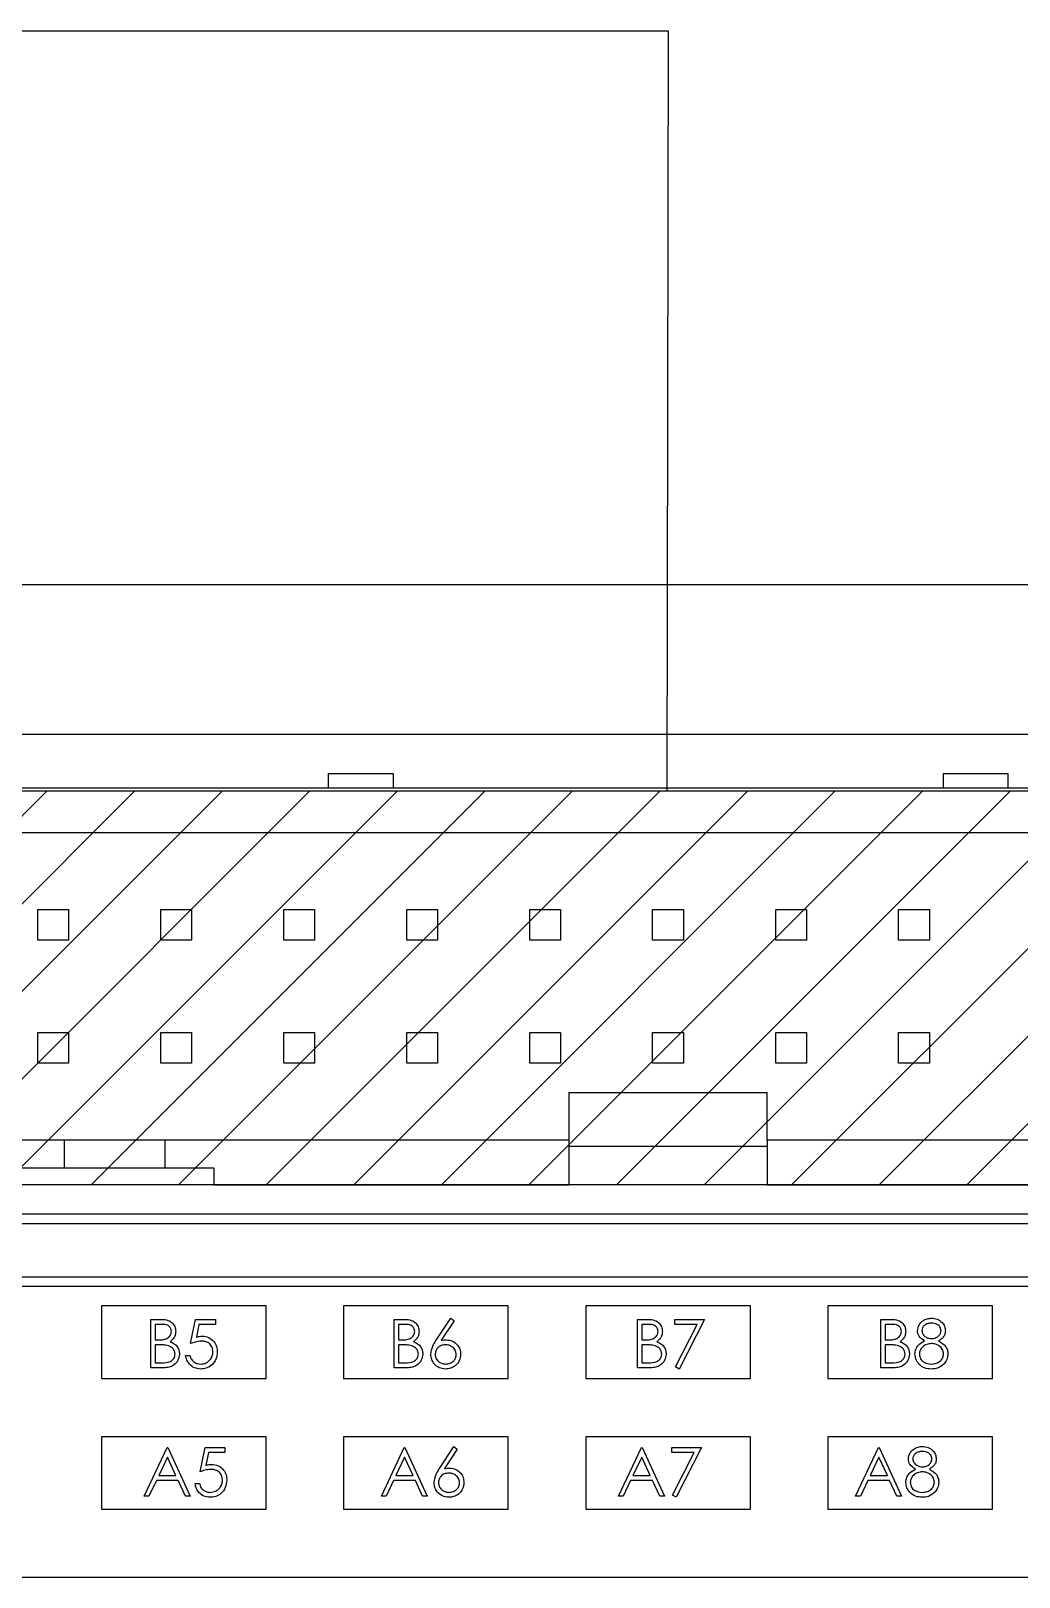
# Model space of a CAD drawing. Header units: millimetres. Extents: x 52 to 3850, y 79 to 1546.
# Drawn here: x 1462.98 to 1488.31, y 887.37 to 927.02 of the extents above; entities that cross this region are included whole.
import ezdxf

# ---------------------------------------------------------------- set-up
doc = ezdxf.new("R2010")
doc.units = ezdxf.units.MM
doc.header["$LTSCALE"] = 25
doc.layers.add('Power_12V', color=50, linetype='Continuous')
doc.layers.add('Terminal_IO', color=3, linetype='Continuous', lineweight=25)
doc.layers.add('Z_OM_OUTLINE', color=7, linetype='Continuous', lineweight=30)

msp = doc.modelspace()

# ---------------------------------------------------------------- hatches: boundary and pattern name
at = {"layer": 'Power_12V'}
h = msp.add_hatch(dxfattribs=at)
h.set_pattern_fill('ANSI31', color=3, scale=0.5)
h.set_pattern_definition([(45, (-3405, 875), (-1.122532, 1.122532), [])])
h.paths.add_polyline_path([(1446.851, 907.529), (1511.71, 907.529), (1511.71, 897.428), (1446.851, 897.428)])

# ---------------------------------------------------------------- linework, layer by layer
at = {"layer": 'Terminal_IO'}
for p, q in [((1383.08, 927.016), (1479.314, 927.016)), ((1479.314, 927.016), (1479.281, 907.529))]:
    msp.add_line(p, q, dxfattribs=at)
msp.add_lwpolyline([(1446.851, 907.529), (1511.71, 907.529), (1511.71, 897.428), (1446.851, 897.428)], close=True, dxfattribs=at)
at = {"layer": 'Z_OM_OUTLINE', "color": 7, "linetype": 'Continuous', "lineweight": 25}
for p, q in [((1440.521, 912.821), (1518.107, 912.821)), ((1512.272, 908.972), (1446.355, 908.972)), ((1470.599, 907.979), (1470.599, 907.607)), ((1470.599, 907.979), (1472.263, 907.979)), ((1472.263, 907.979), (1472.263, 907.607)), ((1486.365, 907.979), (1488.028, 907.979)), ((1486.365, 907.979), (1486.365, 907.607)), ((1488.028, 907.979), (1488.028, 907.607)), ((1458.334, 907.607), (1500.293, 907.607)), ((1458.334, 906.459), (1500.293, 906.459)), ((1463.154, 904.488), (1463.942, 904.488)), ((1463.154, 903.7), (1463.154, 904.488)), ((1463.942, 904.488), (1463.942, 903.7)), ((1466.307, 904.488), (1467.095, 904.488)), ((1466.307, 903.7), (1466.307, 904.488)), ((1467.095, 904.488), (1467.095, 903.7)), ((1469.46, 903.7), (1469.46, 904.488)), ((1469.46, 904.488), (1470.248, 904.488)), ((1470.248, 904.488), (1470.248, 903.7)), ((1472.613, 903.7), (1472.613, 904.488)), ((1472.613, 904.488), (1473.401, 904.488)), ((1473.401, 904.488), (1473.401, 903.7)), ((1475.766, 903.7), (1475.766, 904.488)), ((1475.766, 904.488), (1476.555, 904.488)), ((1476.555, 904.488), (1476.555, 903.7)), ((1478.919, 904.488), (1479.708, 904.488)), ((1478.919, 903.7), (1478.919, 904.488)), ((1479.708, 904.488), (1479.708, 903.7)), ((1482.073, 904.488), (1482.861, 904.488)), ((1482.073, 903.7), (1482.073, 904.488)), ((1482.861, 904.488), (1482.861, 903.7)), ((1485.226, 903.7), (1485.226, 904.488)), ((1485.226, 904.488), (1486.014, 904.488)), ((1486.014, 904.488), (1486.014, 903.7)), ((1463.942, 903.7), (1463.154, 903.7)), ((1467.095, 903.7), (1466.307, 903.7)), ((1470.248, 903.7), (1469.46, 903.7)), ((1473.401, 903.7), (1472.613, 903.7)), ((1476.555, 903.7), (1475.766, 903.7)), ((1479.708, 903.7), (1478.919, 903.7)), ((1482.861, 903.7), (1482.073, 903.7)), ((1486.014, 903.7), (1485.226, 903.7)), ((1463.154, 900.547), (1463.154, 901.335)), ((1463.154, 901.335), (1463.942, 901.335)), ((1463.942, 901.335), (1463.942, 900.547)), ((1466.307, 900.547), (1466.307, 901.335)), ((1466.307, 901.335), (1467.095, 901.335)), ((1467.095, 901.335), (1467.095, 900.547)), ((1469.46, 900.547), (1469.46, 901.335)), ((1469.46, 901.335), (1470.248, 901.335)), ((1470.248, 901.335), (1470.248, 900.547)), ((1472.613, 900.547), (1472.613, 901.335)), ((1472.613, 901.335), (1473.401, 901.335)), ((1473.401, 901.335), (1473.401, 900.547)), ((1475.766, 900.547), (1475.766, 901.335)), ((1475.766, 901.335), (1476.555, 901.335)), ((1476.555, 901.335), (1476.555, 900.547)), ((1478.919, 901.335), (1479.708, 901.335)), ((1478.919, 900.547), (1478.919, 901.335)), ((1479.708, 901.335), (1479.708, 900.547)), ((1482.073, 900.547), (1482.073, 901.335)), ((1482.073, 901.335), (1482.861, 901.335)), ((1482.861, 901.335), (1482.861, 900.547)), ((1485.226, 900.547), (1485.226, 901.335)), ((1485.226, 901.335), (1486.014, 901.335)), ((1486.014, 901.335), (1486.014, 900.547)), ((1463.942, 900.547), (1463.154, 900.547)), ((1467.095, 900.547), (1466.307, 900.547)), ((1470.248, 900.547), (1469.46, 900.547)), ((1473.401, 900.547), (1472.613, 900.547)), ((1476.555, 900.547), (1475.766, 900.547)), ((1479.708, 900.547), (1478.919, 900.547)), ((1482.861, 900.547), (1482.073, 900.547)), ((1486.014, 900.547), (1485.226, 900.547)), ((1476.769, 899.799), (1481.858, 899.799)), ((1476.769, 899.799), (1476.769, 898.576)), ((1481.858, 898.576), (1481.858, 899.799)), ((1463.834, 898.576), (1458.334, 898.576)), ((1463.834, 898.576), (1463.834, 897.862)), ((1466.416, 898.576), (1463.834, 898.576)), ((1466.416, 898.576), (1466.416, 897.862)), ((1476.769, 898.576), (1466.416, 898.576)), ((1476.769, 898.576), (1476.769, 897.428)), ((1476.769, 898.421), (1481.858, 898.421)), ((1481.858, 898.576), (1481.858, 897.428)), ((1495.365, 898.576), (1481.858, 898.576)), ((1462.58, 897.862), (1463.834, 897.862)), ((1463.834, 897.862), (1466.416, 897.862)), ((1466.416, 897.862), (1467.669, 897.862)), ((1467.669, 897.862), (1467.669, 897.428)), ((1467.669, 897.428), (1476.769, 897.428)), ((1481.858, 897.428), (1494.111, 897.428)), ((1435.803, 896.434), (1522.824, 896.434)), ((1446.355, 896.682), (1512.272, 896.682)), ((1438.348, 895.069), (1520.279, 895.069)), ((1520.155, 894.821), (1438.472, 894.821)), ((1469.01, 894.324), (1464.79, 894.324)), ((1464.79, 894.324), (1464.79, 892.462)), ((1466.054, 892.738), (1466.054, 893.98)), ((1466.054, 893.98), (1466.296, 893.98)), ((1467.072, 893.359), (1467.2, 893.98)), ((1467.2, 893.98), (1467.709, 893.98)), ((1467.709, 893.98), (1467.709, 893.852)), ((1469.01, 892.462), (1469.01, 894.324)), ((1475.217, 894.324), (1470.996, 894.324)), ((1470.996, 894.324), (1470.996, 892.462)), ((1472.293, 893.98), (1472.535, 893.98)), ((1472.293, 892.738), (1472.293, 893.98)), ((1473.37, 893.445), (1473.741, 894.012)), ((1473.741, 894.012), (1473.827, 893.944)), ((1475.217, 892.462), (1475.217, 894.324)), ((1481.424, 894.324), (1477.203, 894.324)), ((1477.203, 894.324), (1477.203, 892.462)), ((1478.531, 893.98), (1478.774, 893.98)), ((1478.531, 892.738), (1478.531, 893.98)), ((1479.486, 893.98), (1480.25, 893.98)), ((1479.486, 893.852), (1479.486, 893.98)), ((1480.25, 893.98), (1479.598, 892.707)), ((1481.424, 892.462), (1481.424, 894.324)), ((1483.41, 894.324), (1483.41, 892.462)), ((1487.631, 894.324), (1483.41, 894.324)), ((1484.77, 893.98), (1485.012, 893.98)), ((1484.77, 892.738), (1484.77, 893.98)), ((1487.631, 892.462), (1487.631, 894.324)), ((1466.317, 893.852), (1466.165, 893.852)), ((1466.165, 893.852), (1466.165, 893.455)), ((1467.287, 893.852), (1467.22, 893.526)), ((1467.709, 893.852), (1467.287, 893.852)), ((1472.404, 893.852), (1472.404, 893.455)), ((1472.555, 893.852), (1472.404, 893.852)), ((1473.827, 893.944), (1473.499, 893.443)), ((1478.643, 893.852), (1478.643, 893.455)), ((1478.794, 893.852), (1478.643, 893.852)), ((1480.062, 893.852), (1479.486, 893.852)), ((1479.501, 892.76), (1480.062, 893.852)), ((1484.881, 893.852), (1484.881, 893.455)), ((1485.033, 893.852), (1484.881, 893.852)), ((1466.165, 893.455), (1466.24, 893.455)), ((1466.165, 893.327), (1466.165, 892.866)), ((1466.239, 893.327), (1466.165, 893.327)), ((1472.404, 893.455), (1472.479, 893.455)), ((1472.404, 893.327), (1472.404, 892.866)), ((1472.478, 893.327), (1472.404, 893.327)), ((1478.643, 893.455), (1478.718, 893.455)), ((1478.717, 893.327), (1478.643, 893.327)), ((1478.643, 893.327), (1478.643, 892.866)), ((1484.881, 893.455), (1484.956, 893.455)), ((1484.955, 893.327), (1484.881, 893.327)), ((1484.881, 893.327), (1484.881, 892.866)), ((1466.165, 892.866), (1466.324, 892.866)), ((1466.945, 893.057), (1467.057, 893.057)), ((1472.404, 892.866), (1472.563, 892.866)), ((1478.643, 892.866), (1478.801, 892.866)), ((1484.881, 892.866), (1485.04, 892.866)), ((1464.79, 892.462), (1469.01, 892.462)), ((1466.39, 892.738), (1466.054, 892.738)), ((1470.996, 892.462), (1475.217, 892.462)), ((1472.628, 892.738), (1472.293, 892.738)), ((1477.203, 892.462), (1481.424, 892.462)), ((1478.867, 892.738), (1478.531, 892.738)), ((1479.598, 892.707), (1479.501, 892.76)), ((1483.41, 892.462), (1487.631, 892.462)), ((1485.106, 892.738), (1484.77, 892.738)), ((1469.01, 890.972), (1464.79, 890.972)), ((1464.79, 890.972), (1464.79, 889.11)), ((1469.01, 889.11), (1469.01, 890.972)), ((1475.217, 890.972), (1470.996, 890.972)), ((1470.996, 890.972), (1470.996, 889.11)), ((1475.217, 889.11), (1475.217, 890.972)), ((1481.424, 890.972), (1477.203, 890.972)), ((1477.203, 890.972), (1477.203, 889.11)), ((1481.424, 889.11), (1481.424, 890.972)), ((1487.631, 890.972), (1483.41, 890.972)), ((1483.41, 890.972), (1483.41, 889.11)), ((1487.631, 889.11), (1487.631, 890.972)), ((1465.883, 889.45), (1466.472, 890.691)), ((1466.479, 890.449), (1466.254, 889.975)), ((1466.472, 890.691), (1466.488, 890.691)), ((1466.698, 889.975), (1466.479, 890.449)), ((1466.488, 890.691), (1467.061, 889.45)), ((1467.316, 890.07), (1467.443, 890.691)), ((1467.443, 890.691), (1467.952, 890.691)), ((1467.53, 890.564), (1467.463, 890.237)), ((1467.952, 890.564), (1467.53, 890.564)), ((1467.952, 890.691), (1467.952, 890.564)), ((1471.963, 889.45), (1472.552, 890.691)), ((1472.559, 890.449), (1472.334, 889.975)), ((1472.552, 890.691), (1472.568, 890.691)), ((1472.777, 889.975), (1472.559, 890.449)), ((1472.568, 890.691), (1473.141, 889.45)), ((1473.455, 890.156), (1473.825, 890.723)), ((1473.911, 890.656), (1473.583, 890.154)), ((1473.825, 890.723), (1473.911, 890.656)), ((1478.043, 889.45), (1478.631, 890.691)), ((1478.638, 890.449), (1478.413, 889.975)), ((1478.631, 890.691), (1478.647, 890.691)), ((1478.857, 889.975), (1478.638, 890.449)), ((1478.647, 890.691), (1479.22, 889.45)), ((1479.411, 890.564), (1479.411, 890.691)), ((1479.411, 890.691), (1480.175, 890.691)), ((1479.987, 890.564), (1479.411, 890.564)), ((1479.426, 889.471), (1479.987, 890.564)), ((1480.175, 890.691), (1479.523, 889.418)), ((1484.122, 889.45), (1484.711, 890.691)), ((1484.718, 890.449), (1484.493, 889.975)), ((1484.711, 890.691), (1484.727, 890.691)), ((1484.937, 889.975), (1484.718, 890.449)), ((1484.727, 890.691), (1485.3, 889.45)), ((1466.194, 889.848), (1466.005, 889.45)), ((1466.757, 889.848), (1466.194, 889.848)), ((1466.254, 889.975), (1466.698, 889.975)), ((1466.94, 889.45), (1466.757, 889.848)), ((1467.189, 889.768), (1467.3, 889.768)), ((1472.273, 889.848), (1472.085, 889.45)), ((1472.836, 889.848), (1472.273, 889.848)), ((1472.334, 889.975), (1472.777, 889.975)), ((1473.02, 889.45), (1472.836, 889.848)), ((1478.353, 889.848), (1478.164, 889.45)), ((1478.916, 889.848), (1478.353, 889.848)), ((1478.413, 889.975), (1478.857, 889.975)), ((1479.099, 889.45), (1478.916, 889.848)), ((1484.433, 889.848), (1484.244, 889.45)), ((1484.995, 889.848), (1484.433, 889.848)), ((1484.493, 889.975), (1484.937, 889.975)), ((1485.179, 889.45), (1484.995, 889.848)), ((1466.005, 889.45), (1465.883, 889.45)), ((1467.061, 889.45), (1466.94, 889.45)), ((1472.085, 889.45), (1471.963, 889.45)), ((1473.141, 889.45), (1473.02, 889.45)), ((1478.164, 889.45), (1478.043, 889.45)), ((1479.22, 889.45), (1479.099, 889.45)), ((1479.523, 889.418), (1479.426, 889.471)), ((1484.244, 889.45), (1484.122, 889.45)), ((1485.3, 889.45), (1485.179, 889.45)), ((1464.79, 889.11), (1469.01, 889.11)), ((1470.996, 889.11), (1475.217, 889.11)), ((1477.203, 889.11), (1481.424, 889.11)), ((1483.41, 889.11), (1487.631, 889.11)), ((1437.231, 887.372), (1521.396, 887.372))]:
    msp.add_line(p, q, dxfattribs=at)
for points, knots in [([(1466.296, 893.98), (1466.349, 893.979), (1466.455, 893.976), (1466.595, 893.913), (1466.677, 893.797), (1466.686, 893.714), (1466.691, 893.672)], [0, 0, 0, 0, 0.281317, 0.559921, 0.779934, 1, 1, 1, 1]), ([(1472.535, 893.98), (1472.588, 893.979), (1472.694, 893.976), (1472.834, 893.913), (1472.915, 893.797), (1472.925, 893.714), (1472.929, 893.672)], [0, 0, 0, 0, 0.281317, 0.559921, 0.779934, 1, 1, 1, 1]), ([(1478.774, 893.98), (1478.827, 893.979), (1478.933, 893.976), (1479.073, 893.913), (1479.154, 893.797), (1479.163, 893.714), (1479.168, 893.672)], [0, 0, 0, 0, 0.281317, 0.559921, 0.779934, 1, 1, 1, 1]), ([(1485.012, 893.98), (1485.065, 893.979), (1485.171, 893.976), (1485.311, 893.913), (1485.393, 893.797), (1485.402, 893.714), (1485.407, 893.672)], [0, 0, 0, 0, 0.281317, 0.559922, 0.779934, 1, 1, 1, 1]), ([(1485.709, 893.693), (1485.718, 893.743), (1485.736, 893.842), (1485.838, 893.945), (1485.955, 894.002), (1486.034, 894.008), (1486.073, 894.012)], [0, 0, 0, 0, 0.278805, 0.558457, 0.77916, 1, 1, 1, 1]), ([(1486.073, 894.012), (1486.122, 894.006), (1486.221, 893.995), (1486.337, 893.913), (1486.411, 893.806), (1486.421, 893.728), (1486.425, 893.69)], [0, 0, 0, 0, 0.279929, 0.559623, 0.779947, 1, 1, 1, 1]), ([(1466.24, 893.455), (1466.318, 893.455), (1466.416, 893.455), (1466.512, 893.518), (1466.549, 893.561), (1466.575, 893.613), (1466.578, 893.651), (1466.579, 893.67)], [0, 0, 0, 0, 0.498609, 0.624009, 0.749402, 0.874737, 1, 1, 1, 1]), ([(1466.579, 893.67), (1466.576, 893.701), (1466.57, 893.746), (1466.531, 893.794), (1466.457, 893.847), (1466.379, 893.85), (1466.317, 893.852)], [0, 0, 0, 0, 0.249285, 0.374925, 0.500645, 1, 1, 1, 1]), ([(1466.691, 893.672), (1466.688, 893.643), (1466.684, 893.584), (1466.643, 893.485), (1466.583, 893.437), (1466.547, 893.408)], [0, 0, 0, 0, 0.280867, 0.561528, 1, 1, 1, 1]), ([(1472.479, 893.455), (1472.557, 893.455), (1472.654, 893.455), (1472.751, 893.518), (1472.788, 893.561), (1472.813, 893.613), (1472.816, 893.651), (1472.818, 893.67)], [0, 0, 0, 0, 0.498607, 0.624009, 0.749402, 0.874737, 1, 1, 1, 1]), ([(1472.818, 893.67), (1472.814, 893.701), (1472.809, 893.746), (1472.77, 893.794), (1472.695, 893.847), (1472.617, 893.85), (1472.555, 893.852)], [0, 0, 0, 0, 0.249286, 0.374925, 0.500646, 1, 1, 1, 1]), ([(1472.929, 893.672), (1472.927, 893.643), (1472.923, 893.584), (1472.882, 893.485), (1472.822, 893.437), (1472.786, 893.408)], [0, 0, 0, 0, 0.280866, 0.561527, 1, 1, 1, 1]), ([(1478.718, 893.455), (1478.796, 893.455), (1478.893, 893.455), (1478.989, 893.518), (1479.027, 893.561), (1479.052, 893.613), (1479.055, 893.651), (1479.057, 893.67)], [0, 0, 0, 0, 0.498608, 0.624009, 0.749402, 0.874737, 1, 1, 1, 1]), ([(1479.057, 893.67), (1479.053, 893.701), (1479.048, 893.746), (1479.008, 893.794), (1478.934, 893.847), (1478.856, 893.85), (1478.794, 893.852)], [0, 0, 0, 0, 0.249286, 0.374925, 0.500645, 1, 1, 1, 1]), ([(1479.168, 893.672), (1479.166, 893.643), (1479.162, 893.584), (1479.121, 893.485), (1479.061, 893.437), (1479.024, 893.408)], [0, 0, 0, 0, 0.280867, 0.561527, 1, 1, 1, 1]), ([(1484.956, 893.455), (1485.034, 893.455), (1485.132, 893.455), (1485.228, 893.518), (1485.265, 893.561), (1485.291, 893.613), (1485.294, 893.651), (1485.295, 893.67)], [0, 0, 0, 0, 0.498608, 0.62401, 0.749402, 0.874737, 1, 1, 1, 1]), ([(1485.295, 893.67), (1485.292, 893.701), (1485.286, 893.746), (1485.247, 893.794), (1485.173, 893.847), (1485.095, 893.85), (1485.033, 893.852)], [0, 0, 0, 0, 0.249286, 0.374925, 0.500646, 1, 1, 1, 1]), ([(1485.407, 893.672), (1485.405, 893.643), (1485.4, 893.584), (1485.359, 893.485), (1485.3, 893.437), (1485.263, 893.408)], [0, 0, 0, 0, 0.280866, 0.561527, 1, 1, 1, 1]), ([(1485.89, 893.43), (1485.837, 893.465), (1485.763, 893.515), (1485.715, 893.619), (1485.711, 893.668), (1485.709, 893.693)], [0, 0, 0, 0, 0.557752, 0.778932, 1, 1, 1, 1]), ([(1486.067, 893.884), (1486.034, 893.882), (1485.969, 893.878), (1485.889, 893.832), (1485.831, 893.768), (1485.824, 893.717), (1485.82, 893.691)], [0, 0, 0, 0, 0.28065, 0.560565, 0.780619, 1, 1, 1, 1]), ([(1485.82, 893.691), (1485.827, 893.658), (1485.841, 893.592), (1485.915, 893.53), (1485.992, 893.492), (1486.045, 893.488), (1486.071, 893.486)], [0, 0, 0, 0, 0.27772, 0.558224, 0.779071, 1, 1, 1, 1]), ([(1486.314, 893.694), (1486.307, 893.726), (1486.294, 893.79), (1486.202, 893.872), (1486.118, 893.88), (1486.067, 893.884)], [0, 0, 0, 0, 0.278971, 0.559919, 1, 1, 1, 1]), ([(1486.071, 893.486), (1486.104, 893.49), (1486.17, 893.497), (1486.25, 893.547), (1486.302, 893.617), (1486.31, 893.668), (1486.314, 893.694)], [0, 0, 0, 0, 0.280237, 0.560146, 0.780435, 1, 1, 1, 1]), ([(1486.425, 893.69), (1486.422, 893.659), (1486.417, 893.597), (1486.358, 893.499), (1486.29, 893.456), (1486.249, 893.43)], [0, 0, 0, 0, 0.280161, 0.560245, 1, 1, 1, 1]), ([(1466.471, 893.313), (1466.428, 893.318), (1466.351, 893.328), (1466.273, 893.327), (1466.239, 893.327)], [0, 0, 0, 0, 0.559734, 1, 1, 1, 1]), ([(1466.675, 893.091), (1466.671, 893.121), (1466.663, 893.182), (1466.592, 893.271), (1466.517, 893.297), (1466.471, 893.313)], [0, 0, 0, 0, 0.279944, 0.560429, 1, 1, 1, 1]), ([(1466.547, 893.408), (1466.584, 893.393), (1466.658, 893.363), (1466.737, 893.28), (1466.779, 893.185), (1466.784, 893.122), (1466.786, 893.091)], [0, 0, 0, 0, 0.280384, 0.559606, 0.779765, 1, 1, 1, 1]), ([(1467.346, 893.423), (1467.293, 893.417), (1467.199, 893.408), (1467.111, 893.374), (1467.072, 893.359)], [0, 0, 0, 0, 0.559417, 1, 1, 1, 1]), ([(1467.22, 893.526), (1467.247, 893.533), (1467.295, 893.547), (1467.344, 893.549), (1467.366, 893.55)], [0, 0, 0, 0, 0.560065, 1, 1, 1, 1]), ([(1467.645, 893.149), (1467.641, 893.192), (1467.632, 893.278), (1467.548, 893.371), (1467.447, 893.417), (1467.38, 893.421), (1467.346, 893.423)], [0, 0, 0, 0, 0.279539, 0.558616, 0.779045, 1, 1, 1, 1]), ([(1467.366, 893.55), (1467.426, 893.544), (1467.544, 893.531), (1467.675, 893.419), (1467.747, 893.284), (1467.754, 893.191), (1467.757, 893.144)], [0, 0, 0, 0, 0.279688, 0.559025, 0.779292, 1, 1, 1, 1]), ([(1472.71, 893.313), (1472.667, 893.318), (1472.59, 893.328), (1472.512, 893.327), (1472.478, 893.327)], [0, 0, 0, 0, 0.559735, 1, 1, 1, 1]), ([(1472.913, 893.091), (1472.91, 893.121), (1472.902, 893.182), (1472.83, 893.271), (1472.756, 893.297), (1472.71, 893.313)], [0, 0, 0, 0, 0.279943, 0.560428, 1, 1, 1, 1]), ([(1472.786, 893.408), (1472.823, 893.393), (1472.897, 893.363), (1472.975, 893.28), (1473.018, 893.185), (1473.022, 893.122), (1473.025, 893.091)], [0, 0, 0, 0, 0.280383, 0.559605, 0.779765, 1, 1, 1, 1]), ([(1473.232, 893.085), (1473.244, 893.157), (1473.265, 893.287), (1473.338, 893.397), (1473.37, 893.445)], [0, 0, 0, 0, 0.558274, 1, 1, 1, 1]), ([(1473.604, 893.327), (1473.566, 893.324), (1473.491, 893.318), (1473.404, 893.252), (1473.351, 893.169), (1473.346, 893.11), (1473.343, 893.08)], [0, 0, 0, 0, 0.280128, 0.559515, 0.779719, 1, 1, 1, 1]), ([(1473.499, 893.443), (1473.523, 893.446), (1473.565, 893.453), (1473.608, 893.454), (1473.627, 893.455)], [0, 0, 0, 0, 0.559909, 1, 1, 1, 1]), ([(1473.884, 893.08), (1473.878, 893.119), (1473.867, 893.197), (1473.785, 893.275), (1473.696, 893.321), (1473.635, 893.325), (1473.604, 893.327)], [0, 0, 0, 0, 0.278753, 0.558605, 0.779148, 1, 1, 1, 1]), ([(1473.627, 893.455), (1473.682, 893.448), (1473.79, 893.436), (1473.911, 893.336), (1473.985, 893.215), (1473.992, 893.13), (1473.996, 893.087)], [0, 0, 0, 0, 0.279639, 0.559326, 0.779527, 1, 1, 1, 1]), ([(1478.949, 893.313), (1478.906, 893.318), (1478.829, 893.328), (1478.751, 893.327), (1478.717, 893.327)], [0, 0, 0, 0, 0.559734, 1, 1, 1, 1]), ([(1479.152, 893.091), (1479.148, 893.121), (1479.141, 893.182), (1479.069, 893.271), (1478.994, 893.297), (1478.949, 893.313)], [0, 0, 0, 0, 0.279943, 0.560428, 1, 1, 1, 1]), ([(1479.024, 893.408), (1479.062, 893.393), (1479.136, 893.363), (1479.214, 893.28), (1479.257, 893.185), (1479.261, 893.122), (1479.263, 893.091)], [0, 0, 0, 0, 0.280383, 0.559605, 0.779765, 1, 1, 1, 1]), ([(1485.188, 893.313), (1485.144, 893.318), (1485.067, 893.328), (1484.99, 893.327), (1484.955, 893.327)], [0, 0, 0, 0, 0.559735, 1, 1, 1, 1]), ([(1485.391, 893.091), (1485.387, 893.121), (1485.38, 893.182), (1485.308, 893.271), (1485.233, 893.297), (1485.188, 893.313)], [0, 0, 0, 0, 0.279943, 0.560429, 1, 1, 1, 1]), ([(1485.263, 893.408), (1485.3, 893.393), (1485.375, 893.363), (1485.453, 893.28), (1485.495, 893.185), (1485.5, 893.122), (1485.502, 893.091)], [0, 0, 0, 0, 0.280383, 0.559605, 0.779765, 1, 1, 1, 1]), ([(1485.645, 893.09), (1485.65, 893.131), (1485.658, 893.214), (1485.741, 893.343), (1485.834, 893.397), (1485.89, 893.43)], [0, 0, 0, 0, 0.279987, 0.559901, 1, 1, 1, 1]), ([(1486.074, 893.359), (1486.03, 893.355), (1485.943, 893.348), (1485.84, 893.278), (1485.769, 893.189), (1485.761, 893.12), (1485.757, 893.086)], [0, 0, 0, 0, 0.280283, 0.560137, 0.780298, 1, 1, 1, 1]), ([(1486.378, 893.098), (1486.37, 893.139), (1486.356, 893.222), (1486.268, 893.304), (1486.172, 893.352), (1486.107, 893.357), (1486.074, 893.359)], [0, 0, 0, 0, 0.278304, 0.55851, 0.779146, 1, 1, 1, 1]), ([(1486.249, 893.43), (1486.319, 893.387), (1486.417, 893.328), (1486.482, 893.195), (1486.487, 893.132), (1486.489, 893.1)], [0, 0, 0, 0, 0.558272, 0.779089, 1, 1, 1, 1]), ([(1466.324, 892.866), (1466.405, 892.866), (1466.527, 892.866), (1466.634, 892.961), (1466.67, 893.032), (1466.673, 893.071), (1466.675, 893.091)], [0, 0, 0, 0, 0.499361, 0.748735, 0.874399, 1, 1, 1, 1]), ([(1466.786, 893.091), (1466.779, 893.035), (1466.764, 892.924), (1466.652, 892.806), (1466.521, 892.746), (1466.433, 892.741), (1466.39, 892.738)], [0, 0, 0, 0, 0.279141, 0.558655, 0.77906, 1, 1, 1, 1]), ([(1467.324, 892.707), (1467.271, 892.712), (1467.164, 892.723), (1467.044, 892.818), (1466.97, 892.934), (1466.953, 893.016), (1466.945, 893.057)], [0, 0, 0, 0, 0.279623, 0.559019, 0.77938, 1, 1, 1, 1]), ([(1467.057, 893.057), (1467.066, 893.022), (1467.085, 892.952), (1467.161, 892.881), (1467.246, 892.841), (1467.302, 892.836), (1467.33, 892.834)], [0, 0, 0, 0, 0.280049, 0.559166, 0.779581, 1, 1, 1, 1]), ([(1467.757, 893.144), (1467.75, 893.08), (1467.735, 892.951), (1467.624, 892.801), (1467.476, 892.718), (1467.375, 892.71), (1467.324, 892.707)], [0, 0, 0, 0, 0.279864, 0.559271, 0.779423, 1, 1, 1, 1]), ([(1467.33, 892.834), (1467.377, 892.839), (1467.47, 892.85), (1467.574, 892.935), (1467.637, 893.039), (1467.643, 893.112), (1467.645, 893.149)], [0, 0, 0, 0, 0.279615, 0.559357, 0.779559, 1, 1, 1, 1]), ([(1472.563, 892.866), (1472.644, 892.866), (1472.765, 892.866), (1472.872, 892.961), (1472.908, 893.032), (1472.912, 893.071), (1472.913, 893.091)], [0, 0, 0, 0, 0.49936, 0.748736, 0.874399, 1, 1, 1, 1]), ([(1473.025, 893.091), (1473.017, 893.035), (1473.003, 892.924), (1472.891, 892.806), (1472.759, 892.746), (1472.672, 892.741), (1472.628, 892.738)], [0, 0, 0, 0, 0.279141, 0.558653, 0.779059, 1, 1, 1, 1]), ([(1473.608, 892.707), (1473.552, 892.713), (1473.441, 892.727), (1473.316, 892.827), (1473.245, 892.954), (1473.236, 893.041), (1473.232, 893.085)], [0, 0, 0, 0, 0.279669, 0.559085, 0.779557, 1, 1, 1, 1]), ([(1473.343, 893.08), (1473.348, 893.042), (1473.359, 892.966), (1473.437, 892.887), (1473.524, 892.841), (1473.584, 892.836), (1473.614, 892.834)], [0, 0, 0, 0, 0.279059, 0.558821, 0.779304, 1, 1, 1, 1]), ([(1473.996, 893.087), (1473.989, 893.03), (1473.976, 892.916), (1473.87, 892.791), (1473.741, 892.719), (1473.652, 892.711), (1473.608, 892.707)], [0, 0, 0, 0, 0.279632, 0.55896, 0.779478, 1, 1, 1, 1]), ([(1473.614, 892.834), (1473.652, 892.838), (1473.728, 892.845), (1473.816, 892.909), (1473.875, 892.99), (1473.881, 893.05), (1473.884, 893.08)], [0, 0, 0, 0, 0.280018, 0.559853, 0.779987, 1, 1, 1, 1]), ([(1478.801, 892.866), (1478.883, 892.866), (1479.004, 892.866), (1479.111, 892.961), (1479.147, 893.032), (1479.15, 893.071), (1479.152, 893.091)], [0, 0, 0, 0, 0.49936, 0.748736, 0.874399, 1, 1, 1, 1]), ([(1479.263, 893.091), (1479.256, 893.035), (1479.241, 892.924), (1479.13, 892.806), (1478.998, 892.746), (1478.911, 892.741), (1478.867, 892.738)], [0, 0, 0, 0, 0.279141, 0.558654, 0.779059, 1, 1, 1, 1]), ([(1485.04, 892.866), (1485.121, 892.866), (1485.243, 892.866), (1485.35, 892.961), (1485.386, 893.032), (1485.389, 893.071), (1485.391, 893.091)], [0, 0, 0, 0, 0.49936, 0.748736, 0.874399, 1, 1, 1, 1]), ([(1485.502, 893.091), (1485.495, 893.035), (1485.48, 892.924), (1485.368, 892.806), (1485.237, 892.746), (1485.15, 892.741), (1485.106, 892.738)], [0, 0, 0, 0, 0.279141, 0.558653, 0.779059, 1, 1, 1, 1]), ([(1486.065, 892.707), (1486.005, 892.71), (1485.886, 892.718), (1485.746, 892.819), (1485.661, 892.95), (1485.651, 893.043), (1485.645, 893.09)], [0, 0, 0, 0, 0.280545, 0.559269, 0.779816, 1, 1, 1, 1]), ([(1485.757, 893.086), (1485.764, 893.045), (1485.778, 892.962), (1485.893, 892.852), (1486.001, 892.841), (1486.067, 892.834)], [0, 0, 0, 0, 0.279833, 0.560198, 1, 1, 1, 1]), ([(1486.395, 892.843), (1486.341, 892.797), (1486.245, 892.716), (1486.121, 892.709), (1486.065, 892.707)], [0, 0, 0, 0, 0.557757, 1, 1, 1, 1]), ([(1486.067, 892.834), (1486.109, 892.837), (1486.195, 892.843), (1486.298, 892.908), (1486.365, 892.997), (1486.374, 893.064), (1486.378, 893.098)], [0, 0, 0, 0, 0.280602, 0.559962, 0.78018, 1, 1, 1, 1]), ([(1486.489, 893.1), (1486.484, 893.047), (1486.475, 892.953), (1486.419, 892.876), (1486.395, 892.843)], [0, 0, 0, 0, 0.559347, 1, 1, 1, 1]), ([(1485.475, 890.404), (1485.484, 890.454), (1485.501, 890.554), (1485.604, 890.657), (1485.721, 890.713), (1485.799, 890.72), (1485.839, 890.723)], [0, 0, 0, 0, 0.278806, 0.558457, 0.779159, 1, 1, 1, 1]), ([(1485.656, 890.141), (1485.603, 890.177), (1485.529, 890.226), (1485.481, 890.33), (1485.477, 890.38), (1485.475, 890.404)], [0, 0, 0, 0, 0.557752, 0.778932, 1, 1, 1, 1]), ([(1485.833, 890.596), (1485.8, 890.593), (1485.735, 890.589), (1485.655, 890.543), (1485.597, 890.479), (1485.59, 890.428), (1485.586, 890.403)], [0, 0, 0, 0, 0.280651, 0.560565, 0.78062, 1, 1, 1, 1]), ([(1485.586, 890.403), (1485.593, 890.37), (1485.607, 890.304), (1485.681, 890.241), (1485.758, 890.203), (1485.811, 890.2), (1485.837, 890.198)], [0, 0, 0, 0, 0.27772, 0.558224, 0.779071, 1, 1, 1, 1]), ([(1486.08, 890.405), (1486.073, 890.437), (1486.06, 890.501), (1485.968, 890.583), (1485.884, 890.591), (1485.833, 890.596)], [0, 0, 0, 0, 0.278973, 0.55992, 1, 1, 1, 1]), ([(1485.837, 890.198), (1485.87, 890.201), (1485.936, 890.208), (1486.015, 890.259), (1486.068, 890.328), (1486.076, 890.379), (1486.08, 890.405)], [0, 0, 0, 0, 0.280237, 0.560145, 0.780436, 1, 1, 1, 1]), ([(1485.839, 890.723), (1485.888, 890.717), (1485.987, 890.707), (1486.103, 890.625), (1486.177, 890.517), (1486.186, 890.44), (1486.191, 890.401)], [0, 0, 0, 0, 0.27993, 0.559623, 0.779946, 1, 1, 1, 1]), ([(1486.191, 890.401), (1486.188, 890.37), (1486.183, 890.308), (1486.124, 890.21), (1486.056, 890.167), (1486.015, 890.141)], [0, 0, 0, 0, 0.280159, 0.560243, 1, 1, 1, 1]), ([(1467.589, 890.134), (1467.537, 890.129), (1467.443, 890.119), (1467.355, 890.085), (1467.316, 890.07)], [0, 0, 0, 0, 0.559415, 1, 1, 1, 1]), ([(1467.463, 890.237), (1467.49, 890.245), (1467.538, 890.258), (1467.588, 890.26), (1467.61, 890.261)], [0, 0, 0, 0, 0.56007, 1, 1, 1, 1]), ([(1467.889, 889.86), (1467.884, 889.903), (1467.875, 889.989), (1467.791, 890.082), (1467.69, 890.128), (1467.623, 890.132), (1467.589, 890.134)], [0, 0, 0, 0, 0.279538, 0.558617, 0.779047, 1, 1, 1, 1]), ([(1467.61, 890.261), (1467.669, 890.255), (1467.788, 890.242), (1467.918, 890.131), (1467.991, 889.995), (1467.997, 889.902), (1468, 889.855)], [0, 0, 0, 0, 0.27969, 0.559026, 0.779292, 1, 1, 1, 1]), ([(1473.316, 889.796), (1473.328, 889.868), (1473.35, 889.999), (1473.422, 890.108), (1473.455, 890.156)], [0, 0, 0, 0, 0.558273, 1, 1, 1, 1]), ([(1473.688, 890.039), (1473.65, 890.035), (1473.575, 890.029), (1473.488, 889.963), (1473.435, 889.88), (1473.43, 889.821), (1473.427, 889.791)], [0, 0, 0, 0, 0.280127, 0.559514, 0.779719, 1, 1, 1, 1]), ([(1473.583, 890.154), (1473.607, 890.158), (1473.649, 890.164), (1473.692, 890.165), (1473.711, 890.166)], [0, 0, 0, 0, 0.559911, 1, 1, 1, 1]), ([(1473.968, 889.791), (1473.963, 889.83), (1473.951, 889.908), (1473.87, 889.987), (1473.78, 890.032), (1473.719, 890.036), (1473.688, 890.039)], [0, 0, 0, 0, 0.278754, 0.558605, 0.779147, 1, 1, 1, 1]), ([(1473.711, 890.166), (1473.766, 890.16), (1473.875, 890.147), (1473.996, 890.048), (1474.069, 889.926), (1474.076, 889.841), (1474.08, 889.798)], [0, 0, 0, 0, 0.279638, 0.559326, 0.779527, 1, 1, 1, 1]), ([(1485.411, 889.801), (1485.415, 889.843), (1485.424, 889.925), (1485.507, 890.054), (1485.6, 890.108), (1485.656, 890.141)], [0, 0, 0, 0, 0.279987, 0.559901, 1, 1, 1, 1]), ([(1485.84, 890.07), (1485.796, 890.067), (1485.709, 890.059), (1485.606, 889.99), (1485.535, 889.9), (1485.527, 889.832), (1485.523, 889.797)], [0, 0, 0, 0, 0.280283, 0.560137, 0.780298, 1, 1, 1, 1]), ([(1486.143, 889.809), (1486.136, 889.85), (1486.122, 889.933), (1486.033, 890.015), (1485.938, 890.063), (1485.872, 890.068), (1485.84, 890.07)], [0, 0, 0, 0, 0.278302, 0.558509, 0.779146, 1, 1, 1, 1]), ([(1486.015, 890.141), (1486.085, 890.099), (1486.183, 890.039), (1486.248, 889.906), (1486.252, 889.843), (1486.255, 889.811)], [0, 0, 0, 0, 0.558271, 0.779088, 1, 1, 1, 1]), ([(1467.567, 889.418), (1467.514, 889.423), (1467.408, 889.434), (1467.287, 889.529), (1467.213, 889.645), (1467.197, 889.727), (1467.189, 889.768)], [0, 0, 0, 0, 0.279625, 0.55902, 0.779381, 1, 1, 1, 1]), ([(1467.3, 889.768), (1467.31, 889.733), (1467.329, 889.663), (1467.405, 889.592), (1467.489, 889.552), (1467.545, 889.548), (1467.574, 889.545)], [0, 0, 0, 0, 0.280051, 0.559166, 0.779584, 1, 1, 1, 1]), ([(1468, 889.855), (1467.993, 889.791), (1467.978, 889.662), (1467.867, 889.512), (1467.719, 889.429), (1467.618, 889.422), (1467.567, 889.418)], [0, 0, 0, 0, 0.279864, 0.559271, 0.779423, 1, 1, 1, 1]), ([(1467.574, 889.545), (1467.62, 889.551), (1467.713, 889.562), (1467.817, 889.646), (1467.88, 889.75), (1467.886, 889.823), (1467.889, 889.86)], [0, 0, 0, 0, 0.279617, 0.559357, 0.77956, 1, 1, 1, 1]), ([(1473.692, 889.418), (1473.636, 889.425), (1473.525, 889.438), (1473.4, 889.539), (1473.329, 889.665), (1473.32, 889.752), (1473.316, 889.796)], [0, 0, 0, 0, 0.279669, 0.559085, 0.779557, 1, 1, 1, 1]), ([(1473.427, 889.791), (1473.433, 889.753), (1473.443, 889.677), (1473.521, 889.598), (1473.608, 889.552), (1473.668, 889.547), (1473.698, 889.545)], [0, 0, 0, 0, 0.279059, 0.558821, 0.779304, 1, 1, 1, 1]), ([(1474.08, 889.798), (1474.073, 889.741), (1474.061, 889.628), (1473.955, 889.502), (1473.825, 889.43), (1473.736, 889.422), (1473.692, 889.418)], [0, 0, 0, 0, 0.279632, 0.55896, 0.779479, 1, 1, 1, 1]), ([(1473.698, 889.545), (1473.736, 889.549), (1473.812, 889.557), (1473.901, 889.62), (1473.959, 889.701), (1473.965, 889.761), (1473.968, 889.791)], [0, 0, 0, 0, 0.280018, 0.559852, 0.779986, 1, 1, 1, 1]), ([(1485.831, 889.418), (1485.771, 889.422), (1485.651, 889.429), (1485.512, 889.53), (1485.427, 889.661), (1485.417, 889.754), (1485.411, 889.801)], [0, 0, 0, 0, 0.280545, 0.559269, 0.779815, 1, 1, 1, 1]), ([(1485.523, 889.797), (1485.53, 889.756), (1485.544, 889.673), (1485.658, 889.564), (1485.767, 889.552), (1485.833, 889.545)], [0, 0, 0, 0, 0.279833, 0.560198, 1, 1, 1, 1]), ([(1485.833, 889.545), (1485.875, 889.548), (1485.961, 889.554), (1486.064, 889.619), (1486.131, 889.709), (1486.139, 889.776), (1486.143, 889.809)], [0, 0, 0, 0, 0.280602, 0.559962, 0.78018, 1, 1, 1, 1]), ([(1486.255, 889.811), (1486.25, 889.758), (1486.241, 889.664), (1486.185, 889.588), (1486.161, 889.554)], [0, 0, 0, 0, 0.559346, 1, 1, 1, 1]), ([(1486.161, 889.554), (1486.107, 889.509), (1486.011, 889.427), (1485.887, 889.421), (1485.831, 889.418)], [0, 0, 0, 0, 0.557757, 1, 1, 1, 1])]:
    msp.add_open_spline(points, degree=3, knots=knots, dxfattribs=at)

doc.saveas('drawing.dxf')
